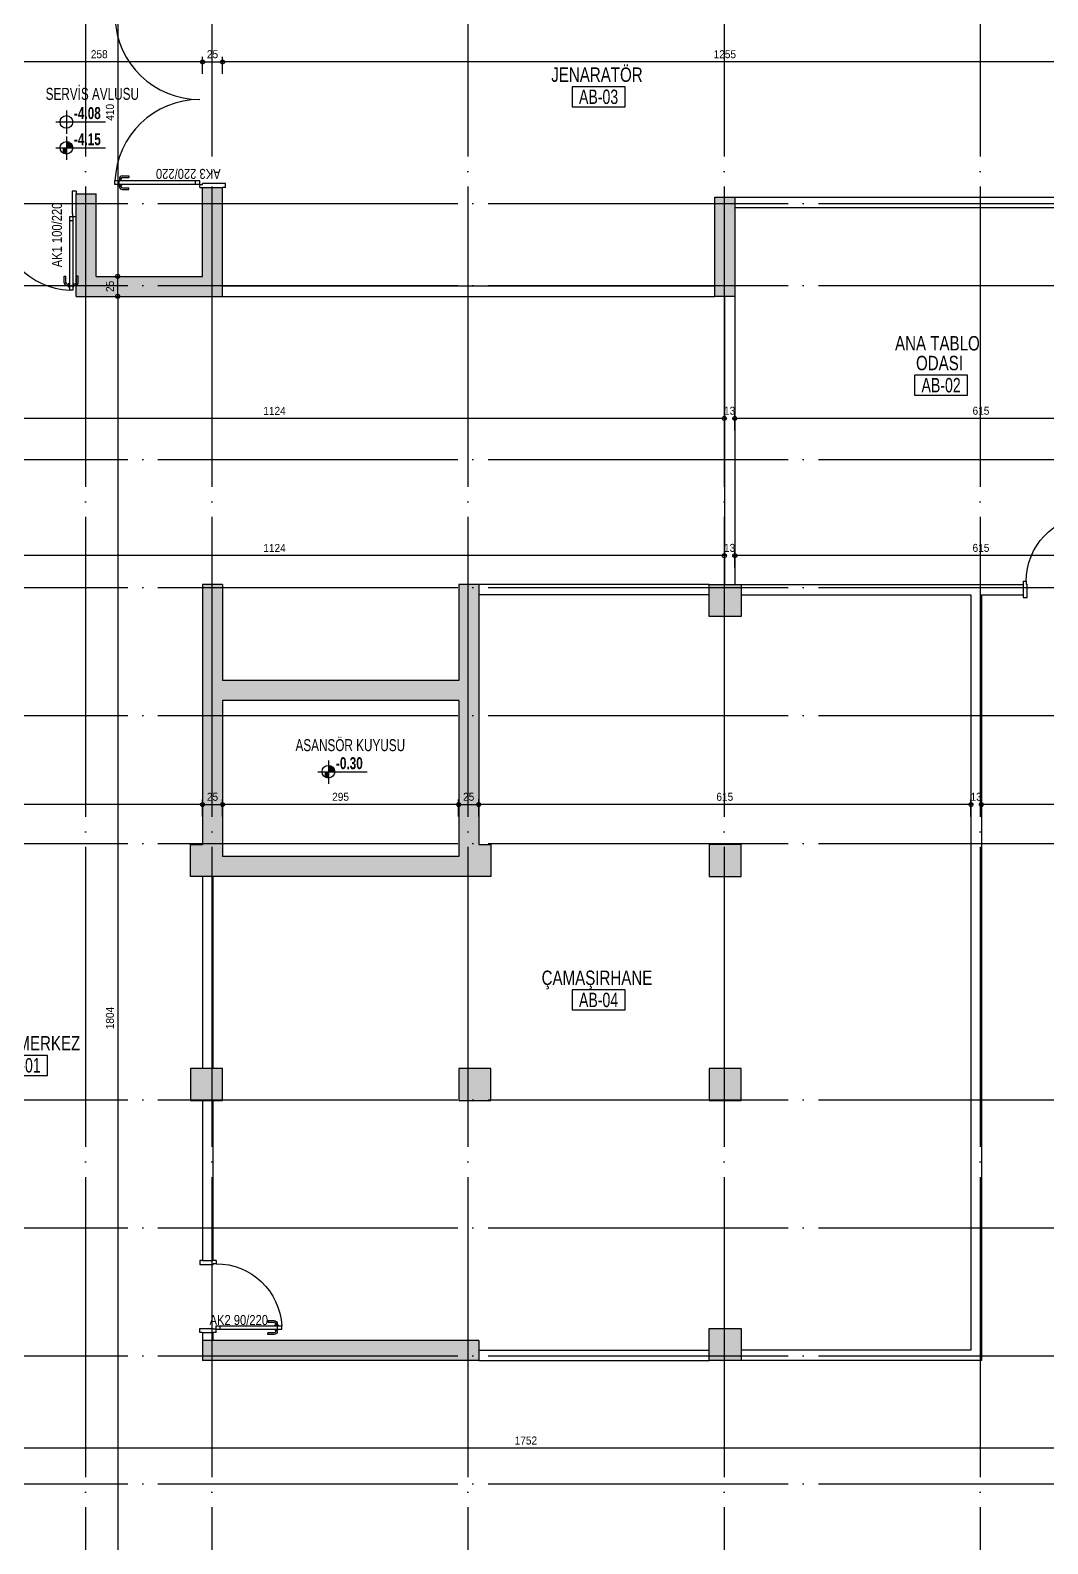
# Model space of a CAD drawing. Extents: x 460786 to 545292, y 30998 to 41694.
# Drawn here: x 463256 to 464527, y 38813 to 40704 of the extents above; entities that cross this region are included whole.
import ezdxf
from ezdxf.enums import TextEntityAlignment as Align

# ---------------------------------------------------------------- set-up
doc = ezdxf.new("R2010")
doc.units = 0
doc.header["$LTSCALE"] = 50
doc.header["$MEASUREMENT"] = 0
doc.header["$PDMODE"] = 35
doc.linetypes.add('DASHDOT', pattern=[5.5, 5, -0.25, 0, -0.25])
doc.layers.get('0').update_dxf_attribs({"linetype": 'CONTINUOUS'})
doc.layers.get('Defpoints').update_dxf_attribs({"linetype": 'CONTINUOUS'})
for name, color, linetype in [('A-Aks Dikey', 12, 'DASHDOT'), ('A-Aks Yatay', 12, 'DASHDOT'), ('A-Betonarme', 6, 'CONTINUOUS'), ('A-Duvar', 7, 'CONTINUOUS'), ('A-Kapı', 2, 'CONTINUOUS'), ('A-Kot', 3, 'CONTINUOUS'), ('A-mahal adi', 1, 'CONTINUOUS'), ('A-mahal no', 4, 'CONTINUOUS'), ('A-Olcu  IC Yatay', 8, 'CONTINUOUS'), ('A-Olcu Ic Dikey', 8, 'CONTINUOUS'), ('A-Poz-Kapı', 4, 'CONTINUOUS'), ('A-Tarama 1', 9, 'CONTINUOUS'), ('A-Yazı 1', 200, 'CONTINUOUS')]:
    doc.layers.add(name, color=color, linetype=linetype)
doc.styles.add('blkan', font='arial.ttf', dxfattribs={"width": 0.9, "height": 12.5})
doc.styles.get("Standard").update_dxf_attribs({"font": 'arial.ttf', "width": 0.9})
doc.styles.add('YAZI', font='arialbd.ttf', dxfattribs={"width": 0.9, "height": 150})
doc.dimstyles.new('EXIT', dxfattribs={"dimscale": 50, "dimtxt": 0.23, "dimasz": 0.03, "dimexe": 0.125, "dimexo": 0.5, "dimgap": 0.09, "dimtad": 1, "dimzin": 1, "dimdsep": 46, "dimtxsty": 'Standard', "dimblk": 'TICK', "dimcen": 0.2, "dimadec": 0, "dimazin": 0, "dimtfac": 1, "dimtix": 1, "dimtofl": 0, "dimtmove": 2, "dimatfit": 3, "dimldrblk": 'TICK', "dimfxl": 1, "dimtolj": 1, "dimtzin": 1, "dimarcsym": 0})

# ---------------------------------------------------------------- blocks, each defined once
blk = doc.blocks.new('kapı L 90p 13.5')
at = {"ltscale": 20}
for p, q in [((3.2, 76.4), (4, 76.4)), ((3.2, 76.4), (3.2, 71.4)), ((4, 80.4), (8.2, 80.4)), ((4, -1.5), (4, 80.4)), ((8.2, -1.5), (8.2, 80.4)), ((9, 76.4), (8.2, 76.4)), ((9, 76.4), (9, 71.4)), ((-2.5, 70.9), (-2.5, 62.9)), ((-2.5, 62.9), (-0.5, 62.9)), ((-0.5, 70.9), (-0.5, 62.9)), ((1.5, 74.9), (3.2, 74.9)), ((1.5, 72.9), (3.2, 72.9)), ((3.2, 71.4), (4, 71.4)), ((3.2, 71.4), (4, 71.4)), ((4, 75.2), (8.2, 75.2)), ((9, 71.4), (8.2, 71.4)), ((10.7, 74.9), (9, 74.9)), ((10.7, 72.9), (9, 72.9)), ((12.7, 70.9), (12.7, 62.9)), ((14.7, 62.9), (12.7, 62.9)), ((14.7, 70.9), (14.7, 62.9)), ((4, 3.7), (8.2, 3.7)), ((0, -1.5), (4, -1.5)), ((0, -1.5), (0, -5)), ((4, -1.5), (8.2, -1.5)), ((4, -1.5), (4, -5)), ((4, -5), (5, -5)), ((5, -22), (5, -5)), ((85, -22), (85, -5)), ((86, -5), (85, -5)), ((90, -1.5), (86, -1.5)), ((86, -1.5), (86, -5)), ((90, -1.5), (90, -5))]:
    blk.add_line(p, q, dxfattribs=at)
for p, q in [((0, -18.5), (0, -22)), ((90, -18.5), (90, -22)), ((0, -22), (5, -22)), ((90, -22), (85, -22))]:
    blk.add_line(p, q)
blk.add_arc((4, -1.5), 82, 0, 87.0641)
for centre, radius, start, end in [((1.5, 70.9), 4, 90, 180), ((1.5, 70.9), 2, 90, 180), ((10.7, 70.9), 4, 0, 90), ((10.7, 70.9), 2, 0, 90)]:
    blk.add_arc(centre, radius, start, end, dxfattribs=at)
at = {"layer": 'A-Poz-Kapı', "width": 0.8}
blk.add_attdef('POZNO', (25, -18.5), '', height=12.5, rotation=90, dxfattribs=at)
blk = doc.blocks.new('kapı L 220p 25')
at = {"ltscale": 20}
for p, q in [((-2.5, 99.9), (-2.5, 91.9)), ((-0.5, 99.9), (-0.5, 91.9)), ((1.5, 103.9), (3.2, 103.9)), ((1.5, 101.9), (3.2, 101.9)), ((3.2, 105.4), (4, 105.4)), ((3.2, 105.4), (3.2, 100.4)), ((3.2, 100.4), (4, 100.4)), ((3.2, 100.4), (4, 100.4)), ((4, 109.4), (8.2, 109.4)), ((4, 3.5), (4, 109.4)), ((4, 104.2), (8.2, 104.2)), ((8.2, 3.5), (8.2, 109.4)), ((9, 105.4), (8.2, 105.4)), ((9, 100.4), (8.2, 100.4)), ((9, 105.4), (9, 100.4)), ((10.7, 103.9), (9, 103.9)), ((10.7, 101.9), (9, 101.9)), ((12.7, 99.9), (12.7, 91.9)), ((14.7, 99.9), (14.7, 91.9)), ((205.3, 99.9), (205.3, 91.9)), ((207.3, 99.9), (207.3, 91.9)), ((209.3, 103.9), (211, 103.9)), ((209.3, 101.9), (211, 101.9)), ((211, 105.4), (211.8, 105.4)), ((211, 105.4), (211, 100.4)), ((211, 100.4), (211.8, 100.4)), ((216, 109.4), (211.8, 109.4)), ((211.8, 3.5), (211.8, 109.4)), ((216, 104.2), (211.8, 104.2)), ((216, 3.5), (216, 109.4)), ((216.8, 105.4), (216, 105.4)), ((216.8, 100.4), (216, 100.4)), ((216.8, 100.4), (216, 100.4)), ((216.8, 105.4), (216.8, 100.4)), ((218.5, 103.9), (216.8, 103.9)), ((218.5, 101.9), (216.8, 101.9)), ((220.5, 99.9), (220.5, 91.9)), ((222.5, 99.9), (222.5, 91.9)), ((-2.5, 91.9), (-0.5, 91.9)), ((14.7, 91.9), (12.7, 91.9)), ((205.3, 91.9), (207.3, 91.9)), ((222.5, 91.9), (220.5, 91.9)), ((0, 3.5), (4, 3.5)), ((0, 3.5), (0, 0)), ((4, 8.7), (8.2, 8.7)), ((4, 3.5), (8.2, 3.5)), ((4, 3.5), (4, 0)), ((216, 8.7), (211.8, 8.7)), ((216, 3.5), (211.8, 3.5)), ((215, -28.5), (215, 0)), ((216, 0), (215, 0)), ((220, 3.5), (216, 3.5)), ((216, 3.5), (216, 0)), ((220, 3.5), (220, 0)), ((4, 0), (5, 0)), ((5, -28.5), (5, 0)), ((0, -28.5), (0, -25)), ((0, -28.5), (5, -28.5)), ((220, -28.5), (215, -28.5)), ((220, -28.5), (220, -25))]:
    blk.add_line(p, q, dxfattribs=at)
for centre, radius, start, end in [((1.5, 99.9), 4, 90, 180), ((1.5, 99.9), 2, 90, 180), ((10.7, 99.9), 4, 0, 90), ((10.7, 99.9), 2, 0, 90), ((209.3, 99.9), 4, 90, 180), ((209.3, 99.9), 2, 90, 180), ((218.5, 99.9), 4, 0, 90), ((218.5, 99.9), 2, 0, 90)]:
    blk.add_arc(centre, radius, start, end, dxfattribs=at)
for centre, start, end in [((4, 3.5), 0, 87.7292), ((216, 3.5), 92.2708, 180)]:
    blk.add_arc(centre, 106, start, end)
at = {"layer": 'A-Poz-Kapı', "width": 0.8}
blk.add_attdef('POZNO', (31, -22.6), '', height=12.5, rotation=90, dxfattribs=at)
blk = doc.blocks.new('kapı L 100p 25')
at = {"ltscale": 20}
for p, q in [((4, 95.4), (8.2, 95.4)), ((4, 3.5), (4, 95.4)), ((8.2, 3.5), (8.2, 95.4)), ((-2.5, 85.9), (-2.5, 77.9)), ((-2.5, 77.9), (-0.5, 77.9)), ((-0.5, 85.9), (-0.5, 77.9)), ((1.5, 89.9), (3.2, 89.9)), ((1.5, 87.9), (3.2, 87.9)), ((3.2, 91.4), (4, 91.4)), ((3.2, 91.4), (3.2, 86.4)), ((3.2, 86.4), (4, 86.4)), ((3.2, 86.4), (4, 86.4)), ((4, 90.2), (8.2, 90.2)), ((9, 91.4), (8.2, 91.4)), ((9, 86.4), (8.2, 86.4)), ((9, 91.4), (9, 86.4)), ((10.7, 89.9), (9, 89.9)), ((10.7, 87.9), (9, 87.9)), ((12.7, 85.9), (12.7, 77.9)), ((14.7, 77.9), (12.7, 77.9)), ((14.7, 85.9), (14.7, 77.9)), ((0, 3.5), (4, 3.5)), ((0, 3.5), (0, 0)), ((4, 8.7), (8.2, 8.7)), ((4, 3.5), (8.2, 3.5)), ((4, 3.5), (4, 0)), ((100, 3.5), (96, 3.5)), ((96, 3.5), (96, 0)), ((100, 3.5), (100, 0)), ((4, 0), (5, 0)), ((5, -28.5), (5, 0)), ((95, -28.5), (95, 0)), ((96, 0), (95, 0)), ((0, -28.5), (0, -25)), ((0, -28.5), (5, -28.5)), ((100, -28.5), (95, -28.5)), ((100, -28.5), (100, -25))]:
    blk.add_line(p, q, dxfattribs=at)
blk.add_arc((4, 3.5), 92, 0, 87.3834)
for centre, radius, start, end in [((1.5, 85.9), 4, 90, 180), ((1.5, 85.9), 2, 90, 180), ((10.7, 85.9), 4, 0, 90), ((10.7, 85.9), 2, 0, 90)]:
    blk.add_arc(centre, radius, start, end, dxfattribs=at)
at = {"layer": 'A-Poz-Kapı', "width": 0.8}
blk.add_attdef('POZNO', (30.2, -13.5), '', height=12.5, rotation=90, dxfattribs=at)
blk = doc.blocks.new('mahal adı')
at = {"layer": 'A-mahal no'}
blk.add_lwpolyline([(-75.6, -73.4), (89.9, -73.4), (89.9, -10.9), (-75.6, -10.9)], close=True, dxfattribs=at)
at = {"layer": 'A-mahal adi', "width": 0.75}
for p in [(2.1, 88.8), (2.1, 27)]:
    blk.add_attdef('MAHALADI', text='', height=45, dxfattribs=at).set_placement(p, align=Align.MIDDLE_CENTER)
at = {"layer": 'A-mahal no', "width": 0.7}
blk.add_attdef('MAHALNO', text='', height=45, dxfattribs=at).set_placement((7.1, -42.1), align=Align.MIDDLE_CENTER)
blk = doc.blocks.new('kot-p200')
for p, q in [((11, 26), (11, -46.7)), ((13.6, 10.3), (13.6, -10.4)), ((16.2, 9.8), (16.2, -10.4)), ((18.9, 8.9), (18.9, -10.4)), ((21.5, 7.5), (21.5, -10.4)), ((24.1, 5.6), (24.1, -10.4)), ((26.7, 2.8), (26.7, -10.4)), ((132.5, -10.4), (-21.8, -10.4)), ((0.5, -10.4), (0.5, -25.8)), ((3.1, -10.4), (3.1, -27.2)), ((5.7, -10.4), (5.7, -28.1)), ((8.4, -10.4), (8.4, -28.7)), ((29.4, -1.8), (29.4, -10.4))]:
    blk.add_line(p, q)
blk.add_circle((11.1, -9.2), 19.7)
at = {"style": 'YAZI', "width": 0.7}
blk.add_attdef('KABAKOT', (34.7, -1.3), '', height=37.5, dxfattribs=at)
blk = doc.blocks.new('kot-p')
for p, q in [((51.5, 16.6), (0.1, 16.6)), ((11, 28.7), (11, 4.4)), ((11, 1.7), (11, -22.5)), ((51.5, -10.4), (0.1, -10.4)), ((7.5, -10.4), (7.5, -15.5)), ((8.4, -10.4), (8.4, -16)), ((9.2, -10.4), (9.2, -16.3)), ((10.1, -10.4), (10.1, -16.5)), ((11.9, -3.5), (11.9, -10.4)), ((12.7, -3.6), (12.7, -10.4)), ((13.6, -3.9), (13.6, -10.4)), ((14.5, -4.4), (14.5, -10.4)), ((15.4, -5), (15.4, -10.4)), ((16.2, -6), (16.2, -10.4)), ((17.1, -7.5), (17.1, -10.4))]:
    blk.add_line(p, q)
for centre in [(11, 17), (11, -10)]:
    blk.add_circle(centre, 6.56)
at = {"style": 'YAZI', "width": 0.7}
for tag, p in [('BITMIŞKOT', (18.9, 19.9)), ('KABAKOT', (18.9, -7.3))]:
    blk.add_attdef(tag, p, '', height=12.5, dxfattribs=at)
blk = doc.blocks.new('TICK', base_point=(53.7, 38.1))
blk.add_line((55.4, 38.1), (52, 38.1))
blk.add_circle((53.7, 38.1), 1.67)
blk = doc.blocks.new('*D620')
at = {"layer": 'A-Olcu  IC Yatay', "color": 0, "lineweight": -2, "transparency": 16777216}
for p, q in [((463213.1194, 40649.50245), (463213.1194, 40670.75245)), ((463471.1194, 40649.50245), (463471.1194, 40670.75245)), ((463469.6194, 40664.50245), (463214.6194, 40664.50245))]:
    blk.add_line(p, q, dxfattribs=at)
at = {"layer": 'Defpoints', "color": 0, "transparency": 16777216}
for p in [(463213.1194, 40664.50245), (463213.1194, 40624.50245), (463471.1194, 40624.50245)]:
    blk.add_point(p, dxfattribs=at)
at = {"layer": 'A-Olcu  IC Yatay', "color": 0, "lineweight": -2, "transparency": 16777216, "xscale": 1.5, "yscale": 1.5, "zscale": 1.5}
for p, rotation in [((463213.1194, 40664.50245), 180.0000000000517), ((463471.1194, 40664.50245), 5.171862937913829e-11)]:
    blk.add_blockref('TICK', p, dxfattribs=dict(at, rotation=rotation))
at = {"layer": 'A-Olcu  IC Yatay', "color": 0, "transparency": 16777216, "insert": (463342.1194, 40674.10818), "char_height": 10, "attachment_point": 5}
blk.add_mtext('\\A1;258', dxfattribs=at)
blk = doc.blocks.new('*D621')
at = {"layer": 'A-Olcu  IC Yatay', "color": 0, "lineweight": -2, "transparency": 16777216}
for p, q in [((463471.1194, 40649.50245), (463471.1194, 40670.75245)), ((463496.1194, 40649.50245), (463496.1194, 40670.75245)), ((463472.6194, 40664.50245), (463494.6194, 40664.50245))]:
    blk.add_line(p, q, dxfattribs=at)
at = {"layer": 'Defpoints', "color": 0, "transparency": 16777216}
for p in [(463496.1194, 40664.50245), (463471.1194, 40624.50245), (463496.1194, 40624.50245)]:
    blk.add_point(p, dxfattribs=at)
at = {"layer": 'A-Olcu  IC Yatay', "color": 0, "lineweight": -2, "transparency": 16777216, "xscale": 1.5, "yscale": 1.5, "zscale": 1.5, "rotation": 180}
blk.add_blockref('TICK', (463471.1194, 40664.50245), dxfattribs=at)
at = {"layer": 'A-Olcu  IC Yatay', "color": 0, "lineweight": -2, "transparency": 16777216, "xscale": 1.5, "yscale": 1.5, "zscale": 1.5}
blk.add_blockref('TICK', (463496.1194, 40664.50245), dxfattribs=at)
at = {"layer": 'A-Olcu  IC Yatay', "color": 0, "transparency": 16777216, "insert": (463483.6194, 40674.10818), "char_height": 10, "attachment_point": 5}
blk.add_mtext('\\A1;25', dxfattribs=at)
blk = doc.blocks.new('*D622')
at = {"layer": 'A-Olcu  IC Yatay', "color": 0, "lineweight": -2, "transparency": 16777216}
for p, q in [((463496.1194, 40649.50245), (463496.1194, 40670.75245)), ((464751.1194, 40649.50245), (464751.1194, 40670.75245)), ((464749.6194, 40664.50245), (463497.6194, 40664.50245))]:
    blk.add_line(p, q, dxfattribs=at)
at = {"layer": 'Defpoints', "color": 0, "transparency": 16777216}
for p in [(463496.1194, 40664.50245), (463496.1194, 40624.50245), (464751.1194, 40624.50245)]:
    blk.add_point(p, dxfattribs=at)
at = {"layer": 'A-Olcu  IC Yatay', "color": 0, "lineweight": -2, "transparency": 16777216, "xscale": 1.5, "yscale": 1.5, "zscale": 1.5}
for p, rotation in [((463496.1194, 40664.50245), 180.0000000000106), ((464751.1194, 40664.50245), 1.055155962603749e-11)]:
    blk.add_blockref('TICK', p, dxfattribs=dict(at, rotation=rotation))
at = {"layer": 'A-Olcu  IC Yatay', "color": 0, "transparency": 16777216, "insert": (464123.6194, 40674.10818), "char_height": 10, "attachment_point": 5}
blk.add_mtext('\\A1;1255', dxfattribs=at)
blk = doc.blocks.new('*D628')
at = {"layer": 'A-Olcu  IC Yatay', "color": 0, "lineweight": -2, "transparency": 16777216}
for p, q in [((462999.1, 40203.9), (462999.1, 40225.1)), ((464121.6, 40218.9), (463000.6, 40218.9)), ((464123.1, 40203.9), (464123.1, 40225.1))]:
    blk.add_line(p, q, dxfattribs=at)
at = {"layer": 'Defpoints', "color": 0, "transparency": 16777216}
for p in [(462999.1, 40218.9), (462999.1, 40178.9), (464123.1, 40178.9)]:
    blk.add_point(p, dxfattribs=at)
at = {"layer": 'A-Olcu  IC Yatay', "color": 0, "lineweight": -2, "transparency": 16777216, "xscale": 1.5, "yscale": 1.5, "zscale": 1.5}
for p, rotation in [((462999.1, 40218.9), 180.0000000000323), ((464123.1, 40218.9), 3.229416734029655e-11)]:
    blk.add_blockref('TICK', p, dxfattribs=dict(at, rotation=rotation))
at = {"layer": 'A-Olcu  IC Yatay', "color": 0, "transparency": 16777216, "insert": (463561.1, 40228.4), "char_height": 10, "attachment_point": 5}
blk.add_mtext('\\A1;1124', dxfattribs=at)
blk = doc.blocks.new('*D629')
at = {"layer": 'A-Olcu  IC Yatay', "color": 0, "lineweight": -2, "transparency": 16777216}
for p, q in [((464121.6, 40218.9), (464120.1, 40218.9)), ((464123.1, 40203.9), (464123.1, 40225.1)), ((464136.1, 40203.9), (464136.1, 40225.1)), ((464137.6, 40218.9), (464139.1, 40218.9))]:
    blk.add_line(p, q, dxfattribs=at)
at = {"layer": 'Defpoints', "color": 0, "transparency": 16777216}
for p in [(464136.1, 40218.9), (464123.1, 40178.9), (464136.1, 40178.9)]:
    blk.add_point(p, dxfattribs=at)
at = {"layer": 'A-Olcu  IC Yatay', "color": 0, "lineweight": -2, "transparency": 16777216, "xscale": 1.5, "yscale": 1.5, "zscale": 1.5}
blk.add_blockref('TICK', (464123.1, 40218.9), dxfattribs=at)
at = {"layer": 'A-Olcu  IC Yatay', "color": 0, "lineweight": -2, "transparency": 16777216, "xscale": 1.5, "yscale": 1.5, "zscale": 1.5, "rotation": 180}
blk.add_blockref('TICK', (464136.1, 40218.9), dxfattribs=at)
at = {"layer": 'A-Olcu  IC Yatay', "color": 0, "transparency": 16777216, "insert": (464129.6, 40228.5), "char_height": 10, "attachment_point": 5}
blk.add_mtext('\\A1;13', dxfattribs=at)
blk = doc.blocks.new('*D630')
at = {"layer": 'A-Olcu  IC Yatay', "color": 0, "lineweight": -2, "transparency": 16777216}
for p, q in [((464136.1, 40203.9), (464136.1, 40225.1)), ((464749.6, 40218.9), (464137.6, 40218.9)), ((464751.1, 40203.9), (464751.1, 40225.1))]:
    blk.add_line(p, q, dxfattribs=at)
at = {"layer": 'Defpoints', "color": 0, "transparency": 16777216}
for p in [(464136.1, 40218.9), (464136.1, 40178.9), (464751.1, 40178.9)]:
    blk.add_point(p, dxfattribs=at)
at = {"layer": 'A-Olcu  IC Yatay', "color": 0, "lineweight": -2, "transparency": 16777216, "xscale": 1.5, "yscale": 1.5, "zscale": 1.5}
for p, rotation in [((464136.1, 40218.9), 180.0000000000325), ((464751.1, 40218.9), 3.253397551361559e-11)]:
    blk.add_blockref('TICK', p, dxfattribs=dict(at, rotation=rotation))
at = {"layer": 'A-Olcu  IC Yatay', "color": 0, "transparency": 16777216, "insert": (464443.6, 40228.5), "char_height": 10, "attachment_point": 5}
blk.add_mtext('\\A1;615', dxfattribs=at)
blk = doc.blocks.new('*D637')
at = {"layer": 'A-Olcu  IC Yatay', "color": 0, "lineweight": -2, "transparency": 16777216}
for p, q in [((462999.1, 40032.5), (462999.1, 40053.8)), ((464121.6, 40047.5), (463000.6, 40047.5)), ((464123.1, 40032.5), (464123.1, 40053.8))]:
    blk.add_line(p, q, dxfattribs=at)
at = {"layer": 'Defpoints', "color": 0, "transparency": 16777216}
for p in [(462999.1, 40047.5), (462999.1, 40007.5), (464123.1, 40007.5)]:
    blk.add_point(p, dxfattribs=at)
at = {"layer": 'A-Olcu  IC Yatay', "color": 0, "lineweight": -2, "transparency": 16777216, "xscale": 1.5, "yscale": 1.5, "zscale": 1.5}
for p, rotation in [((462999.1, 40047.5), 180.0000000000323), ((464123.1, 40047.5), 3.229416734029655e-11)]:
    blk.add_blockref('TICK', p, dxfattribs=dict(at, rotation=rotation))
at = {"layer": 'A-Olcu  IC Yatay', "color": 0, "transparency": 16777216, "insert": (463561.1, 40057), "char_height": 10, "attachment_point": 5}
blk.add_mtext('\\A1;1124', dxfattribs=at)
blk = doc.blocks.new('*D638')
at = {"layer": 'A-Olcu  IC Yatay', "color": 0, "lineweight": -2, "transparency": 16777216}
for p, q in [((464121.6, 40047.5), (464120.1, 40047.5)), ((464123.1, 40032.5), (464123.1, 40053.8)), ((464136.1, 40032.5), (464136.1, 40053.8)), ((464137.6, 40047.5), (464139.1, 40047.5))]:
    blk.add_line(p, q, dxfattribs=at)
at = {"layer": 'Defpoints', "color": 0, "transparency": 16777216}
for p in [(464136.1, 40047.5), (464123.1, 40007.5), (464136.1, 40007.5)]:
    blk.add_point(p, dxfattribs=at)
at = {"layer": 'A-Olcu  IC Yatay', "color": 0, "lineweight": -2, "transparency": 16777216, "xscale": 1.5, "yscale": 1.5, "zscale": 1.5}
blk.add_blockref('TICK', (464123.1, 40047.5), dxfattribs=at)
at = {"layer": 'A-Olcu  IC Yatay', "color": 0, "lineweight": -2, "transparency": 16777216, "xscale": 1.5, "yscale": 1.5, "zscale": 1.5, "rotation": 180}
blk.add_blockref('TICK', (464136.1, 40047.5), dxfattribs=at)
at = {"layer": 'A-Olcu  IC Yatay', "color": 0, "transparency": 16777216, "insert": (464129.6, 40057.1), "char_height": 10, "attachment_point": 5}
blk.add_mtext('\\A1;13', dxfattribs=at)
blk = doc.blocks.new('*D639')
at = {"layer": 'A-Olcu  IC Yatay', "color": 0, "lineweight": -2, "transparency": 16777216}
for p, q in [((464136.1194, 40032.50245), (464136.1194, 40053.75245)), ((464749.6194, 40047.50245), (464137.6194, 40047.50245)), ((464751.1194, 40032.50245), (464751.1194, 40053.75245))]:
    blk.add_line(p, q, dxfattribs=at)
at = {"layer": 'Defpoints', "color": 0, "transparency": 16777216}
for p in [(464136.1194, 40047.50245), (464136.1194, 40007.50245), (464751.1194, 40007.50245)]:
    blk.add_point(p, dxfattribs=at)
at = {"layer": 'A-Olcu  IC Yatay', "color": 0, "lineweight": -2, "transparency": 16777216, "xscale": 1.5, "yscale": 1.5, "zscale": 1.5}
for p, rotation in [((464136.1194, 40047.50245), 180.0000000000054), ((464751.1194, 40047.50245), 5.355715870791755e-12)]:
    blk.add_blockref('TICK', p, dxfattribs=dict(at, rotation=rotation))
at = {"layer": 'A-Olcu  IC Yatay', "color": 0, "transparency": 16777216, "insert": (464443.6194, 40057.10818), "char_height": 10, "attachment_point": 5}
blk.add_mtext('\\A1;615', dxfattribs=at)
blk = doc.blocks.new('*D644')
at = {"layer": 'A-Olcu  IC Yatay', "color": 0, "lineweight": -2, "transparency": 16777216}
for p, q in [((462999.1, 39721.4), (462999.1, 39742.6)), ((463471.1, 39721.4), (463471.1, 39742.6)), ((463469.6, 39736.4), (463000.6, 39736.4))]:
    blk.add_line(p, q, dxfattribs=at)
at = {"layer": 'Defpoints', "color": 0, "transparency": 16777216}
for p in [(462999.1, 39736.4), (462999.1, 39696.4), (463471.1, 39696.4)]:
    blk.add_point(p, dxfattribs=at)
at = {"layer": 'A-Olcu  IC Yatay', "color": 0, "lineweight": -2, "transparency": 16777216, "xscale": 1.5, "yscale": 1.5, "zscale": 1.5}
for p, rotation in [((462999.1, 39736.4), 180.0000000000017), ((463471.1, 39736.4), 1.758593271006248e-12)]:
    blk.add_blockref('TICK', p, dxfattribs=dict(at, rotation=rotation))
at = {"layer": 'A-Olcu  IC Yatay', "color": 0, "transparency": 16777216, "insert": (463235.1, 39745.9), "char_height": 10, "attachment_point": 5}
blk.add_mtext('\\A1;472', dxfattribs=at)
blk = doc.blocks.new('*D645')
at = {"layer": 'A-Olcu  IC Yatay', "color": 0, "lineweight": -2, "transparency": 16777216}
for p, q in [((463471.1, 39721.4), (463471.1, 39742.6)), ((463496.1, 39721.4), (463496.1, 39742.6)), ((463472.6, 39736.4), (463494.6, 39736.4))]:
    blk.add_line(p, q, dxfattribs=at)
at = {"layer": 'Defpoints', "color": 0, "transparency": 16777216}
for p in [(463496.1, 39736.4), (463471.1, 39696.4), (463496.1, 39696.4)]:
    blk.add_point(p, dxfattribs=at)
at = {"layer": 'A-Olcu  IC Yatay', "color": 0, "lineweight": -2, "transparency": 16777216, "xscale": 1.5, "yscale": 1.5, "zscale": 1.5, "rotation": 180}
blk.add_blockref('TICK', (463471.1, 39736.4), dxfattribs=at)
at = {"layer": 'A-Olcu  IC Yatay', "color": 0, "lineweight": -2, "transparency": 16777216, "xscale": 1.5, "yscale": 1.5, "zscale": 1.5}
blk.add_blockref('TICK', (463496.1, 39736.4), dxfattribs=at)
at = {"layer": 'A-Olcu  IC Yatay', "color": 0, "transparency": 16777216, "insert": (463483.6, 39746), "char_height": 10, "attachment_point": 5}
blk.add_mtext('\\A1;25', dxfattribs=at)
blk = doc.blocks.new('*D646')
at = {"layer": 'A-Olcu  IC Yatay', "color": 0, "lineweight": -2, "transparency": 16777216}
for p, q in [((463496.1, 39721.4), (463496.1, 39742.6)), ((463791.1, 39721.4), (463791.1, 39742.6)), ((463789.6, 39736.4), (463497.6, 39736.4))]:
    blk.add_line(p, q, dxfattribs=at)
at = {"layer": 'Defpoints', "color": 0, "transparency": 16777216}
for p in [(463496.1, 39736.4), (463496.1, 39696.4), (463791.1, 39696.4)]:
    blk.add_point(p, dxfattribs=at)
at = {"layer": 'A-Olcu  IC Yatay', "color": 0, "lineweight": -2, "transparency": 16777216, "xscale": 1.5, "yscale": 1.5, "zscale": 1.5}
for p, rotation in [((463496.1, 39736.4), 180.0000000000014), ((463791.1, 39736.4), 1.438849039914203e-12)]:
    blk.add_blockref('TICK', p, dxfattribs=dict(at, rotation=rotation))
at = {"layer": 'A-Olcu  IC Yatay', "color": 0, "transparency": 16777216, "insert": (463643.6, 39746), "char_height": 10, "attachment_point": 5}
blk.add_mtext('\\A1;295', dxfattribs=at)
blk = doc.blocks.new('*D647')
at = {"layer": 'A-Olcu  IC Yatay', "color": 0, "lineweight": -2, "transparency": 16777216}
for p, q in [((463791.1, 39721.4), (463791.1, 39742.6)), ((463816.1, 39721.4), (463816.1, 39742.6)), ((463792.6, 39736.4), (463814.6, 39736.4))]:
    blk.add_line(p, q, dxfattribs=at)
at = {"layer": 'Defpoints', "color": 0, "transparency": 16777216}
for p in [(463816.1, 39736.4), (463791.1, 39696.4), (463816.1, 39696.4)]:
    blk.add_point(p, dxfattribs=at)
at = {"layer": 'A-Olcu  IC Yatay', "color": 0, "lineweight": -2, "transparency": 16777216, "xscale": 1.5, "yscale": 1.5, "zscale": 1.5, "rotation": 180}
blk.add_blockref('TICK', (463791.1, 39736.4), dxfattribs=at)
at = {"layer": 'A-Olcu  IC Yatay', "color": 0, "lineweight": -2, "transparency": 16777216, "xscale": 1.5, "yscale": 1.5, "zscale": 1.5}
blk.add_blockref('TICK', (463816.1, 39736.4), dxfattribs=at)
at = {"layer": 'A-Olcu  IC Yatay', "color": 0, "transparency": 16777216, "insert": (463803.6, 39746), "char_height": 10, "attachment_point": 5}
blk.add_mtext('\\A1;25', dxfattribs=at)
blk = doc.blocks.new('*D648')
at = {"layer": 'A-Olcu  IC Yatay', "color": 0, "lineweight": -2, "transparency": 16777216}
for p, q in [((463816.1, 39721.4), (463816.1, 39742.6)), ((464431.1, 39721.4), (464431.1, 39742.6)), ((464429.6, 39736.4), (463817.6, 39736.4))]:
    blk.add_line(p, q, dxfattribs=at)
at = {"layer": 'Defpoints', "color": 0, "transparency": 16777216}
for p in [(463816.1, 39736.4), (463816.1, 39696.4), (464431.1, 39696.4)]:
    blk.add_point(p, dxfattribs=at)
at = {"layer": 'A-Olcu  IC Yatay', "color": 0, "lineweight": -2, "transparency": 16777216, "xscale": 1.5, "yscale": 1.5, "zscale": 1.5, "rotation": 180}
blk.add_blockref('TICK', (463816.1, 39736.4), dxfattribs=at)
at = {"layer": 'A-Olcu  IC Yatay', "color": 0, "lineweight": -2, "transparency": 16777216, "xscale": 1.5, "yscale": 1.5, "zscale": 1.5}
blk.add_blockref('TICK', (464431.1, 39736.4), dxfattribs=at)
at = {"layer": 'A-Olcu  IC Yatay', "color": 0, "transparency": 16777216, "insert": (464123.6, 39746), "char_height": 10, "attachment_point": 5}
blk.add_mtext('\\A1;615', dxfattribs=at)
blk = doc.blocks.new('*D649')
at = {"layer": 'A-Olcu  IC Yatay', "color": 0, "lineweight": -2, "transparency": 16777216}
for p, q in [((464431.1, 39721.4), (464431.1, 39742.6)), ((464444.1, 39721.4), (464444.1, 39742.6)), ((464429.6, 39736.4), (464428.1, 39736.4)), ((464445.6, 39736.4), (464447.1, 39736.4))]:
    blk.add_line(p, q, dxfattribs=at)
at = {"layer": 'Defpoints', "color": 0, "transparency": 16777216}
for p in [(464444.1, 39736.4), (464431.1, 39696.4), (464444.1, 39696.4)]:
    blk.add_point(p, dxfattribs=at)
at = {"layer": 'A-Olcu  IC Yatay', "color": 0, "lineweight": -2, "transparency": 16777216, "xscale": 1.5, "yscale": 1.5, "zscale": 1.5}
blk.add_blockref('TICK', (464431.1, 39736.4), dxfattribs=at)
at = {"layer": 'A-Olcu  IC Yatay', "color": 0, "lineweight": -2, "transparency": 16777216, "xscale": 1.5, "yscale": 1.5, "zscale": 1.5, "rotation": 180}
blk.add_blockref('TICK', (464444.1, 39736.4), dxfattribs=at)
at = {"layer": 'A-Olcu  IC Yatay', "color": 0, "transparency": 16777216, "insert": (464437.6, 39746), "char_height": 10, "attachment_point": 5}
blk.add_mtext('\\A1;13', dxfattribs=at)
blk = doc.blocks.new('*D650')
at = {"layer": 'A-Olcu  IC Yatay', "color": 0, "lineweight": -2, "transparency": 16777216}
for p, q in [((464444.1, 39721.4), (464444.1, 39742.6)), ((464751.1, 39721.4), (464751.1, 39742.6)), ((464749.6, 39736.4), (464445.6, 39736.4))]:
    blk.add_line(p, q, dxfattribs=at)
at = {"layer": 'Defpoints', "color": 0, "transparency": 16777216}
for p in [(464444.1, 39736.4), (464444.1, 39696.4), (464751.1, 39696.4)]:
    blk.add_point(p, dxfattribs=at)
at = {"layer": 'A-Olcu  IC Yatay', "color": 0, "lineweight": -2, "transparency": 16777216, "xscale": 1.5, "yscale": 1.5, "zscale": 1.5}
for p, rotation in [((464444.1, 39736.4), 180.0000000000312), ((464751.1, 39736.4), 3.125499858924741e-11)]:
    blk.add_blockref('TICK', p, dxfattribs=dict(at, rotation=rotation))
at = {"layer": 'A-Olcu  IC Yatay', "color": 0, "transparency": 16777216, "insert": (464597.6, 39746), "char_height": 10, "attachment_point": 5}
blk.add_mtext('\\A1;307', dxfattribs=at)
blk = doc.blocks.new('*D654')
at = {"layer": 'A-Olcu  IC Yatay', "color": 0, "lineweight": -2, "transparency": 16777216}
for p, q in [((462999.1194, 38916.84497), (462999.1194, 38938.09497)), ((464749.6194, 38931.84497), (463000.6194, 38931.84497)), ((464751.1194, 38916.84497), (464751.1194, 38938.09497))]:
    blk.add_line(p, q, dxfattribs=at)
at = {"layer": 'Defpoints', "color": 0, "transparency": 16777216}
for p in [(462999.1194, 38931.84497), (462999.1194, 38891.84497), (464751.1194, 38891.84497)]:
    blk.add_point(p, dxfattribs=at)
at = {"layer": 'A-Olcu  IC Yatay', "color": 0, "lineweight": -2, "transparency": 16777216, "xscale": 1.5, "yscale": 1.5, "zscale": 1.5}
for p, rotation in [((462999.1194, 38931.84497), 180.000000000064), ((464751.1194, 38931.84497), 6.402878227618203e-11)]:
    blk.add_blockref('TICK', p, dxfattribs=dict(at, rotation=rotation))
at = {"layer": 'A-Olcu  IC Yatay', "color": 0, "transparency": 16777216, "insert": (463875.1194, 38941.4507), "char_height": 10, "attachment_point": 5}
blk.add_mtext('\\A1;1752', dxfattribs=at)
blk = doc.blocks.new('*D667')
at = {"layer": 'A-Olcu Ic Dikey', "color": 0, "lineweight": -2, "transparency": 16777216}
for p, q in [((463350.1194, 40371.50245), (463371.3694, 40371.50245)), ((463365.1194, 40370.00245), (463365.1194, 38569.00245)), ((463350.1194, 38567.50245), (463371.3694, 38567.50245))]:
    blk.add_line(p, q, dxfattribs=at)
at = {"layer": 'Defpoints', "color": 0, "transparency": 16777216}
for p in [(463325.1194, 40371.50245), (463325.1194, 38567.50245), (463365.1194, 38567.50245)]:
    blk.add_point(p, dxfattribs=at)
at = {"layer": 'A-Olcu Ic Dikey', "color": 0, "lineweight": -2, "transparency": 16777216, "xscale": 1.5, "yscale": 1.5, "zscale": 1.5}
for p, rotation in [((463365.1194, 40371.50245), 90), ((463365.1194, 38567.50245), 270)]:
    blk.add_blockref('TICK', p, dxfattribs=dict(at, rotation=rotation))
at = {"layer": 'A-Olcu Ic Dikey', "color": 0, "transparency": 16777216, "insert": (463355.51367, 39469.50245), "char_height": 10, "attachment_point": 5, "rotation": 90}
blk.add_mtext('\\A1;1804', dxfattribs=at)
blk = doc.blocks.new('*D668')
at = {"layer": 'A-Olcu Ic Dikey', "color": 0, "lineweight": -2, "transparency": 16777216}
for p, q in [((463350.1194, 40396.50245), (463371.3694, 40396.50245)), ((463365.1194, 40373.00245), (463365.1194, 40395.00245)), ((463350.1194, 40371.50245), (463371.3694, 40371.50245))]:
    blk.add_line(p, q, dxfattribs=at)
at = {"layer": 'Defpoints', "color": 0, "transparency": 16777216}
for p in [(463325.1194, 40396.50245), (463365.1194, 40396.50245), (463325.1194, 40371.50245)]:
    blk.add_point(p, dxfattribs=at)
at = {"layer": 'A-Olcu Ic Dikey', "color": 0, "lineweight": -2, "transparency": 16777216, "xscale": 1.5, "yscale": 1.5, "zscale": 1.5}
for p, rotation in [((463365.1194, 40396.50245), 90), ((463365.1194, 40371.50245), 270)]:
    blk.add_blockref('TICK', p, dxfattribs=dict(at, rotation=rotation))
at = {"layer": 'A-Olcu Ic Dikey', "color": 0, "transparency": 16777216, "insert": (463355.51367, 40384.00245), "char_height": 10, "attachment_point": 5, "rotation": 90}
blk.add_mtext('\\A1;25', dxfattribs=at)
blk = doc.blocks.new('*D669')
at = {"layer": 'A-Olcu Ic Dikey', "color": 0, "lineweight": -2, "transparency": 16777216}
for p, q in [((463350.1194, 40806.50245), (463371.3694, 40806.50245)), ((463365.1194, 40805.00245), (463365.1194, 40398.00245)), ((463350.1194, 40396.50245), (463371.3694, 40396.50245))]:
    blk.add_line(p, q, dxfattribs=at)
at = {"layer": 'Defpoints', "color": 0, "transparency": 16777216}
for p in [(463325.1194, 40806.50245), (463325.1194, 40396.50245), (463365.1194, 40396.50245)]:
    blk.add_point(p, dxfattribs=at)
at = {"layer": 'A-Olcu Ic Dikey', "color": 0, "lineweight": -2, "transparency": 16777216, "xscale": 1.5, "yscale": 1.5, "zscale": 1.5}
for p, rotation in [((463365.1194, 40806.50245), 90), ((463365.1194, 40396.50245), 270)]:
    blk.add_blockref('TICK', p, dxfattribs=dict(at, rotation=rotation))
at = {"layer": 'A-Olcu Ic Dikey', "color": 0, "transparency": 16777216, "insert": (463355.51367, 40601.50245), "char_height": 10, "attachment_point": 5, "rotation": 90}
blk.add_mtext('\\A1;410', dxfattribs=at)

msp = doc.modelspace()

# ---------------------------------------------------------------- hatches: boundary and pattern name
at = {"layer": 'A-Tarama 1'}
h = msp.add_hatch(dxfattribs=at)
h.set_pattern_fill('ANSI33', color=256, scale=30, angle=180, style=0)
h.set_pattern_definition([(225, (1801.536, 0), (5.30330086, -5.30330086), []), (225, (1796.2324, 6e-16), (5.30330086, -5.30330086), [3.75, -1.875])])
h.paths.add_polyline_path([(463188.12, 40474.5), (463213.12, 40474.5), (463213.12, 40499.5), (462573.12, 40499.5), (462573.12, 40154.5), (462623.12, 40154.5), (462623.12, 38899.5), (462573.12, 38899.5), (462573.12, 38554.5), (463151.12, 38554.5), (463151.12, 38074.5), (463496.12, 38074.5), (463496.12, 38222.5), (464776.12, 38222.5), (464776.12, 40831.5), (463188.12, 40831.5), (463188.12, 40624.5), (463213.12, 40624.5), (463213.12, 40806.5), (463471.12, 40806.5), (463471.12, 40727.5), (463496.12, 40727.5), (463496.12, 40806.5), (464111.12, 40806.5), (464111.12, 40727.5), (464136.12, 40727.5), (464136.12, 40806.5), (464751.12, 40806.5), (464751.12, 40026.5), (464736.12, 40026.5), (464736.12, 40011.5), (464586.12, 40011.5), (464586.12, 39986.5), (464751.12, 39986.5), (464751.12, 39686.5), (464736.12, 39686.5), (464736.12, 39646.5), (464751.12, 39646.5), (464751.12, 39066.5), (464586.12, 39066.5), (464586.12, 39041.5), (464736.12, 39041.5), (464736.12, 39026.5), (464751.12, 39026.5), (464751.12, 38247.5), (464135.12, 38247.5), (464135.12, 38322.5), (464110.12, 38322.5), (464110.12, 38247.5), (463496.12, 38247.5), (463496.12, 38322.5), (463471.12, 38322.5), (463471.12, 38099.5), (463176.12, 38099.5), (463176.12, 38579.5), (462598.12, 38579.5), (462598.12, 38874.5), (462648.12, 38874.5), (462648.12, 39195), (462723.12, 39195), (462723.12, 39220), (462648.12, 39220), (462648.12, 39835), (462723.12, 39835), (462723.12, 39860), (462648.12, 39860), (462648.12, 40179.5), (462598.12, 40179.5), (462598.12, 40474.5)])
h.paths.add_polyline_path([(463213.12, 40599.5), (463213.12, 40624.5), (462921.12, 40624.5), (462906.12, 40599.5)], flags=17)
h.paths.add_polyline_path([(463496.12, 40371.5), (463496.12, 40507.5), (463471.12, 40507.5), (463471.12, 40396.5), (463338.12, 40396.5), (463338.12, 40499.5), (463313.12, 40499.5), (463313.12, 40371.5)], flags=17)
h.paths.add_polyline_path([(463086.12, 39835), (463086.12, 39860), (462986.12, 39860), (462986.12, 39835)], flags=17)
h.paths.add_polyline_path([(463496.12, 39891.5), (463496.12, 40011.5), (463471.12, 40011.5), (463471.12, 39686.5), (463456.12, 39686.5), (463456.12, 39646.5), (463831.12, 39646.5), (463831.12, 39686.5), (463816.12, 39686.5), (463816.12, 40011.5), (463791.12, 40011.5), (463791.12, 39891.5)], flags=17)
h.paths.add_polyline_path([(463791.12, 39866.5), (463791.12, 39671.5), (463496.12, 39671.5), (463496.12, 39866.5)], flags=16)
h.paths.add_polyline_path([(463496.12, 39366.5), (463496.12, 39406.5), (463456.12, 39406.5), (463456.12, 39366.5)], flags=17)
h.paths.add_polyline_path([(462986.12, 39195), (463086.12, 39195), (463086.12, 39220), (462986.12, 39220)], flags=17)
h.paths.add_polyline_path([(463816.12, 39041.5), (463816.12, 39066.5), (463471.12, 39066.5), (463471.12, 39041.5)], flags=17)
h.paths.add_polyline_path([(463471.12, 38554.5), (463496.12, 38554.5), (463496.12, 38682.5), (463471.12, 38682.5)], flags=17)
h.paths.add_polyline_path([(464110.12, 38554.5), (464135.12, 38554.5), (464135.12, 38682.5), (464110.12, 38682.5)], flags=17)
h.paths.add_polyline_path([(464819.12, 38739), (464819.12, 38746.5), (464786.12, 38746.5), (464786.12, 38706.5), (464819.12, 38706.5), (464819.12, 38714), (464886.12, 38714), (464886.12, 38739)])
h.paths.add_polyline_path([(464819.12, 39059), (464819.12, 39066.5), (464811.12, 39066.5), (464811.12, 39666.5), (464819.12, 39666.5), (464819.12, 39706.5), (464811.12, 39706.5), (464811.12, 39847.5), (464786.12, 39847.5), (464786.12, 39706.5), (464786.12, 39666.5), (464786.12, 39066.5), (464786.12, 39026.5), (464819.12, 39026.5), (464819.12, 39034), (464886.12, 39034), (464886.12, 39059)])
h.paths.add_polyline_path([(464144.12, 39366.5), (464144.12, 39406.5), (464104.12, 39406.5), (464104.12, 39366.5)], flags=17)
h.paths.add_polyline_path([(463831.12, 39366.5), (463831.12, 39406.5), (463791.12, 39406.5), (463791.12, 39366.5)], flags=17)
h.paths.add_polyline_path([(464104.12, 39081.5), (464104.12, 39041.5), (464144.12, 39041.5), (464144.12, 39081.5)], flags=17)
h.paths.add_polyline_path([(464144.12, 39646.5), (464144.12, 39686.5), (464104.12, 39686.5), (464104.12, 39646.5)], flags=17)
h.paths.add_polyline_path([(464144.12, 40011.5), (464104.12, 40011.5), (464104.12, 39971.5), (464144.12, 39971.5)], flags=17)
h.paths.add_polyline_path([(464111.12, 40371.5), (464136.12, 40371.5), (464136.12, 40495.5), (464111.12, 40495.5)], flags=17)

# ---------------------------------------------------------------- linework, layer by layer
at = {"layer": 'A-Aks Dikey', "ltscale": 1.5}
for p, q in [((463325.12, 41333.83), (463325.12, 37667.36)), ((463482.62, 41333.83), (463482.62, 37667.36)), ((463802.62, 41333.83), (463802.62, 37667.36)), ((464122.62, 41333.83), (464122.62, 37667.36)), ((464442.62, 41333.83), (464442.62, 37667.36))]:
    msp.add_line(p, q, dxfattribs=at)
at = {"layer": 'A-Aks Yatay', "ltscale": 1.5}
for p, q in [((462177.44, 40487.5), (465186.84, 40487.5)), ((462177.44, 40385), (465186.84, 40385)), ((462177.44, 40167.5), (465186.84, 40167.5)), ((462177.44, 40007.5), (465186.84, 40007.5)), ((462177.44, 39847.5), (465186.84, 39847.5)), ((462177.44, 39687.5), (465186.84, 39687.5)), ((462177.44, 39367.5), (465186.84, 39367.5)), ((462177.44, 39207.5), (465186.84, 39207.5)), ((462177.44, 39047.5), (465186.84, 39047.5)), ((462177.44, 38887.5), (465186.84, 38887.5))]:
    msp.add_line(p, q, dxfattribs=at)
at = {"layer": 'A-Betonarme'}
for p, q in [((463313.12, 40371.5), (463313.12, 40499.5)), ((463313.12, 40499.5), (463338.12, 40499.5)), ((463338.12, 40396.5), (463338.12, 40499.5)), ((463471.12, 40396.5), (463471.12, 40507.5)), ((463471.12, 40507.5), (463496.12, 40507.5)), ((463496.12, 40371.5), (463496.12, 40507.5)), ((464111.12, 40384.5), (464111.12, 40495.5)), ((464111.12, 40495.5), (464136.12, 40495.5)), ((463338.12, 40396.5), (463471.12, 40396.5)), ((463313.12, 40371.5), (463496.12, 40371.5)), ((463471.12, 40011.5), (463471.12, 39686.5)), ((463496.12, 40011.5), (463471.12, 40011.5)), ((463496.12, 40011.5), (463496.12, 39891.5)), ((463791.12, 40011.5), (463791.12, 39891.5)), ((463816.12, 40011.5), (463791.12, 40011.5)), ((463791.12, 39891.5), (463496.12, 39891.5)), ((463791.12, 39866.5), (463496.12, 39866.5)), ((463496.12, 39866.5), (463496.12, 39671.5)), ((463791.12, 39866.5), (463791.12, 39671.5)), ((463791.12, 39671.5), (463496.12, 39671.5)), ((463816.12, 39066.5), (463471.12, 39066.5)), ((463471.12, 39066.5), (463471.12, 39041.5)), ((463816.12, 39066.5), (463816.12, 39041.5)), ((463816.12, 39041.5), (463471.12, 39041.5))]:
    msp.add_line(p, q, dxfattribs=at)
for points in [[(464111.12, 40495.5), (464136.12, 40495.5), (464136.12, 40371.5), (464111.12, 40371.5)], [(464104.12, 40011.5), (464144.12, 40011.5), (464144.12, 39971.5), (464104.12, 39971.5)], [(464144.12, 39686.5), (464104.12, 39686.5), (464104.12, 39646.5), (464144.12, 39646.5)], [(463496.12, 39406.5), (463456.12, 39406.5), (463456.12, 39366.5), (463496.12, 39366.5)], [(463831.12, 39406.5), (463791.12, 39406.5), (463791.12, 39366.5), (463831.12, 39366.5)], [(464144.12, 39406.5), (464104.12, 39406.5), (464104.12, 39366.5), (464144.12, 39366.5)], [(464104.12, 39081.5), (464144.12, 39081.5), (464144.12, 39041.5), (464104.12, 39041.5)]]:
    msp.add_lwpolyline(points, close=True, dxfattribs=at)
msp.add_lwpolyline([(463816.12, 40011.5), (463816.12, 39686.5), (463831.12, 39686.5), (463831.12, 39646.5), (463456.12, 39646.5), (463456.12, 39686.5), (463471.12, 39686.5)], dxfattribs=at)
at = {"layer": 'A-Duvar'}
for p, q in [((464136.12, 40495.5), (464751.12, 40495.5)), ((464136.12, 40482.5), (464751.12, 40482.5)), ((463496.12, 40384.5), (464111.12, 40384.5)), ((463496.12, 40371.5), (464111.12, 40371.5)), ((464123.12, 40371.5), (464123.12, 40011.5)), ((464136.12, 40371.5), (464136.12, 40011.5)), ((464104.12, 40011.5), (463816.12, 40011.5)), ((464144.12, 40011.5), (464496.12, 40011.5)), ((464496.12, 40011.5), (464496.12, 39998.5)), ((464104.12, 39998.5), (463816.12, 39998.5)), ((464144.12, 39998.5), (464431.12, 39998.5)), ((464431.12, 39998.5), (464431.12, 39054.5)), ((464444.12, 39998.5), (464444.12, 39041.5)), ((464444.12, 39998.5), (464496.12, 39998.5)), ((463471.12, 39646.5), (463471.12, 39406.5)), ((463484.12, 39646.5), (463484.12, 39406.5)), ((463471.12, 39366.5), (463471.12, 39166.5)), ((463484.12, 39366.5), (463484.12, 39166.5)), ((463471.12, 39166.5), (463484.12, 39166.5)), ((463471.12, 39076.5), (463484.12, 39076.5)), ((463471.12, 39076.5), (463471.12, 39066.5)), ((463484.12, 39076.5), (463484.12, 39066.5)), ((463816.12, 39054.5), (464104.12, 39054.5)), ((464431.12, 39054.5), (464144.12, 39054.5)), ((463816.12, 39041.5), (464104.12, 39041.5)), ((464444.12, 39041.5), (464144.12, 39041.5))]:
    msp.add_line(p, q, dxfattribs=at)

# ---------------------------------------------------------------- block references
ref = msp.add_blockref('mahal adı', (463963.07, 40637.8), dxfattribs=dict(xscale=0.4, yscale=0.4, zscale=0.4))
ref.add_attrib('MAHALNO', 'AB-03', dxfattribs={"layer": 'A-mahal no', "height": 18, "width": 0.7}).set_placement((463965.91, 40620.94), align=Align.MIDDLE_CENTER)
ref.add_attrib('MAHALADI', 'JENARATÖR', dxfattribs={"layer": 'A-mahal adi', "height": 18, "width": 0.75}).set_placement((463963.89, 40648.61), align=Align.MIDDLE_CENTER)
ref = msp.add_blockref('mahal adı', (464390.96, 40277.38), dxfattribs=dict(xscale=0.4, yscale=0.4, zscale=0.4))
ref.add_attrib('MAHALNO', 'AB-02', dxfattribs={"layer": 'A-mahal no', "height": 18, "width": 0.7}).set_placement((464393.8, 40260.52), align=Align.MIDDLE_CENTER)
ref.add_attrib('MAHALADI', 'ODASI', dxfattribs={"layer": 'A-mahal adi', "height": 18, "width": 0.75}).set_placement((464391.79, 40288.19), align=Align.MIDDLE_CENTER)
ref.add_attrib('MAHALADI', 'ANA TABLO ', dxfattribs={"layer": 'A-mahal adi', "height": 18, "width": 0.75}).set_placement((464391.79, 40312.88), align=Align.MIDDLE_CENTER)
ref = msp.add_blockref('mahal adı', (463963.07, 39509.05), dxfattribs=dict(xscale=0.4, yscale=0.4, zscale=0.4))
ref.add_attrib('MAHALNO', 'AB-04', dxfattribs={"layer": 'A-mahal no', "height": 18, "width": 0.7}).set_placement((463965.91, 39492.19), align=Align.MIDDLE_CENTER)
ref.add_attrib('MAHALADI', 'ÇAMAŞIRHANE', dxfattribs={"layer": 'A-mahal adi', "height": 18, "width": 0.75}).set_placement((463963.89, 39519.86), align=Align.MIDDLE_CENTER)
ref = msp.add_blockref('mahal adı', (463241.62, 39427.27), dxfattribs=dict(xscale=0.4, yscale=0.4, zscale=0.4))
ref.add_attrib('MAHALNO', 'AB-01', dxfattribs={"layer": 'A-mahal no', "height": 18, "width": 0.7}).set_placement((463244.47, 39410.41), align=Align.MIDDLE_CENTER)
ref.add_attrib('MAHALADI', 'TEKNİK MERKEZ', dxfattribs={"layer": 'A-mahal adi', "height": 18, "width": 0.75}).set_placement((463242.45, 39438.08), align=Align.MIDDLE_CENTER)
at = {"layer": 'A-Kapı'}
ref = msp.add_blockref('kapı L 220p 25', (463471.12, 40507.5), dxfattribs=dict(at, rotation=90))
ref.add_attrib('POZNO', 'AK3 220/220', (463493.73, 40530.86), dxfattribs={"layer": 'A-Poz-Kapı', "height": 12.5, "rotation": 180, "width": 0.8})
ref = msp.add_blockref('kapı L 100p 25', (463313.12, 40474.5), dxfattribs=dict(at, rotation=180))
ref.add_attrib('POZNO', 'AK1 100/220', (463295.45, 40407.87), dxfattribs={"layer": 'A-Poz-Kapı', "height": 12.5, "rotation": 90, "width": 0.8})
ref = msp.add_blockref('kapı L 90p 13.5', (464586.12, 40017), dxfattribs=dict(at, xscale=-1))
ref.add_attrib('POZNO', 'AK2 90/220', (464564.29, 40079.62), dxfattribs={"layer": 'A-Poz-Kapı', "height": 12.5, "rotation": 270, "width": 0.8})
ref = msp.add_blockref('kapı L 90p 13.5', (463489.62, 39076.5), dxfattribs=dict(at, xscale=-1, rotation=270))
ref.add_attrib('POZNO', 'AK2 90/220', (463479.91, 39085.83), dxfattribs={"layer": 'A-Poz-Kapı', "height": 12.5, "width": 0.8})
at = {"layer": 'A-Kot'}
for name, p, xscale, yscale, zscale, values in [('kot-p', (463287.92, 40569.18), 1.199999999953434, 1.199999999953434, 1.199999999953434, {'KABAKOT': '-4.15', 'BITMIŞKOT': '-4.08'}), ('kot-p200', (463623.98, 39781.06), 0.4000000000029104, 0.4000000000029104, 0.4000000000029104, {'KABAKOT': '-0.30'})]:
    msp.add_blockref(name, p, dxfattribs=dict(at, xscale=xscale, yscale=yscale, zscale=zscale)).add_auto_attribs(values)

# ---------------------------------------------------------------- texts
at = {"layer": 'A-Yazı 1', "style": 'blkan', "width": 0.7}
for s, p in [('SERVİS AVLUSU', (463275.18, 40617.13)), ('ASANSÖR KUYUSU', (463587.28, 39803.11))]:
    msp.add_text(s, height=15, dxfattribs=at).set_placement(p)

# ---------------------------------------------------------------- dimensions: what is measured, and where the dimension line sits
at = {"layer": 'A-Olcu  IC Yatay'}
for p1, p2, distance, picture, middle in [((463471.12, 40624.5), (463213.12, 40624.5), -40, '*D620', (463342.12, 40674.11)), ((463471.12, 40624.5), (463496.12, 40624.5), 40, '*D621', (463483.62, 40674.11)), ((464751.12, 40624.5), (463496.12, 40624.5), -40, '*D622', (464123.62, 40674.11)), ((464123.12, 40178.88), (462999.12, 40178.88), -40, '*D628', (463561.12, 40228.4)), ((464123.12, 40178.88), (464136.12, 40178.88), 40, '*D629', (464129.62, 40228.49)), ((464751.12, 40178.88), (464136.12, 40178.88), -40, '*D630', (464443.62, 40228.49)), ((464123.12, 40007.5), (462999.12, 40007.5), -40, '*D637', (463561.12, 40057.02)), ((464123.12, 40007.5), (464136.12, 40007.5), 40, '*D638', (464129.62, 40057.11)), ((464751.12, 40007.5), (464136.12, 40007.5), -40, '*D639', (464443.62, 40057.11)), ((463471.12, 39696.39), (462999.12, 39696.39), -40, '*D644', (463235.12, 39745.91)), ((463471.12, 39696.39), (463496.12, 39696.39), 40, '*D645', (463483.62, 39745.99)), ((463791.12, 39696.39), (463496.12, 39696.39), -40, '*D646', (463643.62, 39745.99)), ((463791.12, 39696.39), (463816.12, 39696.39), 40, '*D647', (463803.62, 39745.99)), ((464431.12, 39696.39), (463816.12, 39696.39), -40, '*D648', (464123.62, 39745.99)), ((464431.12, 39696.39), (464444.12, 39696.39), 40, '*D649', (464437.62, 39746)), ((464751.12, 39696.39), (464444.12, 39696.39), -40, '*D650', (464597.62, 39746)), ((464751.12, 38891.84), (462999.12, 38891.84), -40, '*D654', (463875.12, 38941.45))]:
    dim = msp.add_aligned_dim(p1=p1, p2=p2, distance=distance, dimstyle='EXIT', override={"dimtxt": 0.2, "dimdec": 1, "dimzin": 9, "dimtdec": 1}, dxfattribs=at)
    dim.commit()
    dim.dimension.update_dxf_attribs({"geometry": picture, "text_midpoint": middle})
at = {"layer": 'A-Olcu Ic Dikey'}
for p1, p2, distance, picture, middle in [((463325.12, 40806.5), (463325.12, 40396.5), 40, '*D669', (463355.51, 40601.5)), ((463325.12, 40371.5), (463325.12, 40396.5), -40, '*D668', (463355.51, 40384)), ((463325.12, 40371.5), (463325.12, 38567.5), 40, '*D667', (463355.51, 39469.5))]:
    dim = msp.add_aligned_dim(p1=p1, p2=p2, distance=distance, dimstyle='EXIT', override={"dimtxt": 0.2, "dimdec": 1, "dimzin": 9, "dimtdec": 1}, dxfattribs=at)
    dim.commit()
    dim.dimension.update_dxf_attribs({"geometry": picture, "text_midpoint": middle})

doc.saveas('drawing.dxf')
